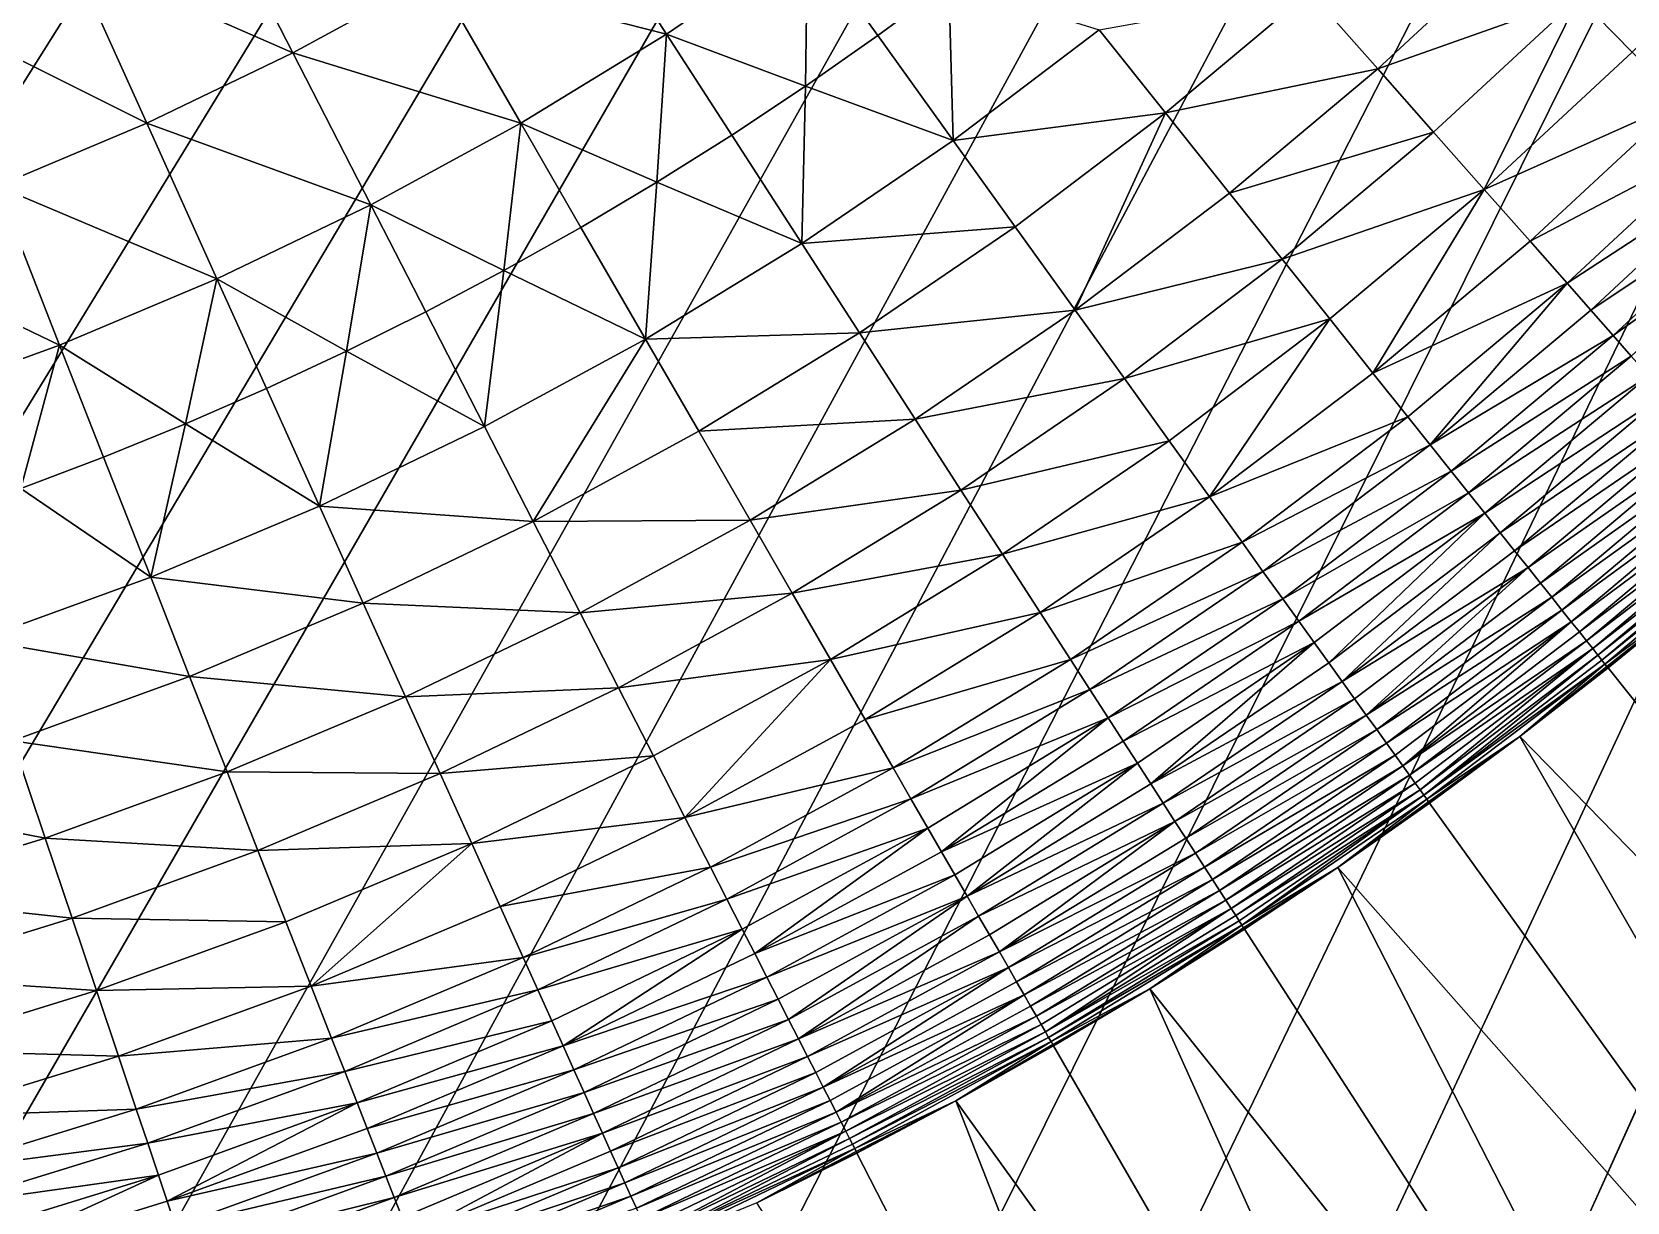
# Model space of a CAD drawing. Header units: millimetres. Extents: x -260 to 430, y -260 to 260.
# Drawn here: x 25.88 to 59.63, y -85.58 to -60.82 of the extents above; entities that cross this region are included whole.
import ezdxf

# ---------------------------------------------------------------- set-up
doc = ezdxf.new("R2010")
doc.units = ezdxf.units.MM
doc.header["$MEASUREMENT"] = 0
doc.layers.add('MESH_3D', color=2, linetype='CONTINUOUS')

msp = doc.modelspace()

# ---------------------------------------------------------------- linework, layer by layer
at = {"layer": 'MESH_3D'}
for points in [[(181.542, 186.125, 2950), (-253.481, -57.855, 2950), (-251.96, -64.157, 2950)], [(181.542, 186.125, 2950), (-251.96, -64.157, 2950), (-250.282, -70.419, 2950)], [(181.542, 186.125, 2950), (-250.282, -70.419, 2950), (-248.449, -76.636, 2950)], [(181.542, 186.125, 2950), (-248.449, -76.636, 2950), (-246.461, -82.807, 2950)], [(181.542, 186.125, 2950), (-246.461, -82.807, 2950), (-244.32, -88.925, 2950)], [(181.542, 186.125, 2950), (-244.32, -88.925, 2950), (-242.027, -94.989, 2950)], [(181.542, 186.125, 2950), (-242.027, -94.989, 2950), (-239.584, -100.993, 2950)], [(181.542, 186.125, 2950), (-239.584, -100.993, 2950), (-236.992, -106.935, 2950)], [(181.542, 186.125, 2950), (-236.992, -106.935, 2950), (-234.252, -112.81, 2950)], [(181.542, 186.125, 2950), (-234.252, -112.81, 2950), (-231.367, -118.615, 2950)], [(181.542, 186.125, 2950), (-231.367, -118.615, 2950), (-228.338, -124.346, 2950)], [(181.542, 186.125, 2950), (-228.338, -124.346, 2950), (-225.167, -130, 2950)], [(181.542, 186.125, 2950), (-225.167, -130, 2950), (-221.856, -135.573, 2950)], [(181.542, 186.125, 2950), (-221.856, -135.573, 2950), (-218.407, -141.062, 2950)], [(181.542, 186.125, 2950), (-218.407, -141.062, 2950), (-214.822, -146.463, 2950)], [(181.542, 186.125, 2950), (-214.822, -146.463, 2950), (-211.104, -151.773, 2950)], [(181.542, 186.125, 2950), (-211.104, -151.773, 2950), (-207.254, -156.989, 2950)], [(181.542, 186.125, 2950), (-207.254, -156.989, 2950), (-203.276, -162.107, 2950)], [(181.542, 186.125, 2950), (-203.276, -162.107, 2950), (-199.172, -167.125, 2950)], [(181.542, 186.125, 2950), (-199.172, -167.125, 2950), (-194.943, -172.038, 2950)], [(181.542, 186.125, 2950), (-194.943, -172.038, 2950), (-190.593, -176.845, 2950)], [(181.542, 186.125, 2950), (-190.593, -176.845, 2950), (-186.125, -181.542, 2950)], [(181.542, 186.125, 2950), (-186.125, -181.542, 2950), (-181.542, -186.125, 2950)], [(181.542, 186.125, 2950), (-181.542, -186.125, 2950), (-176.845, -190.593, 2950)], [(181.542, 186.125, 2950), (-176.845, -190.593, 2950), (-172.038, -194.943, 2950)], [(181.542, 186.125, 2950), (-172.038, -194.943, 2950), (-167.125, -199.172, 2950)], [(181.542, 186.125, 2950), (-167.125, -199.172, 2950), (-162.107, -203.276, 2950)], [(181.542, 186.125, 2950), (-162.107, -203.276, 2950), (-156.989, -207.254, 2950)], [(181.542, 186.125, 2950), (-156.989, -207.254, 2950), (-151.773, -211.104, 2950)], [(181.542, 186.125, 2950), (-151.773, -211.104, 2950), (-146.463, -214.822, 2950)], [(181.542, 186.125, 2950), (-146.463, -214.822, 2950), (-141.062, -218.407, 2950)], [(181.542, 186.125, 2950), (-141.062, -218.407, 2950), (-135.573, -221.856, 2950)], [(181.542, 186.125, 2950), (-135.573, -221.856, 2950), (-130, -225.167, 2950)], [(181.542, 186.125, 2950), (-130, -225.167, 2950), (-124.346, -228.338, 2950)], [(181.542, 186.125, 2950), (-124.346, -228.338, 2950), (-118.615, -231.367, 2950)], [(181.542, 186.125, 2950), (-118.615, -231.367, 2950), (-112.81, -234.252, 2950)], [(181.542, 186.125, 2950), (-112.81, -234.252, 2950), (-106.935, -236.992, 2950)], [(181.542, 186.125, 2950), (-106.935, -236.992, 2950), (-100.993, -239.584, 2950)], [(181.542, 186.125, 2950), (-100.993, -239.584, 2950), (-94.989, -242.027, 2950)], [(181.542, 186.125, 2950), (-94.989, -242.027, 2950), (-88.925, -244.32, 2950)], [(181.542, 186.125, 2950), (-88.925, -244.32, 2950), (-82.807, -246.461, 2950)], [(181.542, 186.125, 2950), (-82.807, -246.461, 2950), (-76.636, -248.449, 2950)], [(181.542, 186.125, 2950), (-76.636, -248.449, 2950), (-70.419, -250.282, 2950)], [(181.542, 186.125, 2950), (-70.419, -250.282, 2950), (-64.157, -251.96, 2950)], [(181.542, 186.125, 2950), (-64.157, -251.96, 2950), (-57.855, -253.481, 2950)], [(181.542, 186.125, 2950), (-57.855, -253.481, 2950), (-51.518, -254.845, 2950)], [(181.542, 186.125, 2950), (-51.518, -254.845, 2950), (-45.149, -256.05, 2950)], [(181.542, 186.125, 2950), (-45.149, -256.05, 2950), (-38.751, -257.096, 2950)], [(181.542, 186.125, 2950), (-38.751, -257.096, 2950), (-32.329, -257.982, 2950)], [(181.542, 186.125, 2950), (-32.329, -257.982, 2950), (-25.888, -258.708, 2950)], [(181.542, 186.125, 2950), (-25.888, -258.708, 2950), (-19.43, -259.273, 2950)], [(181.542, 186.125, 2950), (-19.43, -259.273, 2950), (-12.96, -259.677, 2950)], [(181.542, 186.125, 2950), (-12.96, -259.677, 2950), (-6.482, -259.919, 2950)], [(181.542, 186.125, 2950), (-6.482, -259.919, 2950), (0, -260, 2950)], [(181.542, 186.125, 2950), (0, -260, 2950), (6.482, -259.919, 2950)], [(181.542, 186.125, 2950), (6.482, -259.919, 2950), (12.96, -259.677, 2950)], [(181.542, 186.125, 2950), (12.96, -259.677, 2950), (19.43, -259.273, 2950)], [(181.542, 186.125, 2950), (19.43, -259.273, 2950), (25.888, -258.708, 2950)], [(181.542, 186.125, 2950), (25.888, -258.708, 2950), (32.329, -257.982, 2950)], [(181.542, 186.125, 2950), (32.329, -257.982, 2950), (45.149, -256.05, 2950)], [(181.542, 186.125, 2950), (45.149, -256.05, 2950), (64.157, -251.96, 2950)], [(31.406, -61.26, -32.733), (26.711, -59.197, -34.667), (29.628, -57.792, -34.667)], [(34.421, -59.619, -32.733), (31.406, -61.26, -32.733), (29.628, -57.792, -34.667)], [(39.309, -60.863, -30.723), (34.421, -59.619, -32.733), (37.35, -57.829, -32.733)], [(42.294, -58.828, -30.723), (39.309, -60.863, -30.723), (37.35, -57.829, -32.733)], [(62.718, -58.193, -20.646), (59.739, -61.247, -20.646), (58.609, -60.089, -22.245)], [(42.294, -58.828, -30.723), (42.249, -61.968, -29.155), (39.309, -60.863, -30.723)], [(42.294, -58.828, -30.723), (43.781, -60.895, -29.155), (42.249, -61.968, -29.155)], [(42.294, -58.828, -30.723), (45.285, -59.785, -29.155), (43.781, -60.895, -29.155)], [(57.363, -58.811, -23.852), (54.36, -61.598, -23.852), (52.923, -59.969, -25.632)], [(58.609, -60.089, -22.245), (54.36, -61.598, -23.852), (57.363, -58.811, -23.852)], [(28.314, -62.75, -32.733), (23.727, -60.455, -34.667), (26.711, -59.197, -34.667)], [(31.406, -61.26, -32.733), (28.314, -62.75, -32.733), (26.711, -59.197, -34.667)], [(36.227, -62.746, -30.723), (31.406, -61.26, -32.733), (34.421, -59.619, -32.733)], [(39.309, -60.863, -30.723), (36.227, -62.746, -30.723), (34.421, -59.619, -32.733)], [(45.374, -63.111, -27.31), (43.781, -60.895, -29.155), (45.285, -59.785, -29.155)], [(48.463, -60.771, -27.31), (45.374, -63.111, -27.31), (45.285, -59.785, -29.155)], [(52.923, -59.969, -25.632), (49.868, -62.532, -25.632), (48.463, -60.771, -27.31)], [(54.36, -61.598, -23.852), (49.868, -62.532, -25.632), (52.923, -59.969, -25.632)], [(58.609, -60.089, -22.245), (55.541, -62.935, -22.245), (54.36, -61.598, -23.852)], [(58.609, -60.089, -22.245), (56.612, -64.149, -20.646), (55.541, -62.935, -22.245)], [(59.739, -61.247, -20.646), (56.612, -64.149, -20.646), (58.609, -60.089, -22.245)], [(28.314, -62.75, -32.733), (25.151, -64.083, -32.733), (23.727, -60.455, -34.667)], [(39.309, -60.863, -30.723), (39.108, -63.997, -29.155), (36.227, -62.746, -30.723)], [(39.309, -60.863, -30.723), (40.691, -63.002, -29.155), (39.108, -63.997, -29.155)], [(39.309, -60.863, -30.723), (42.249, -61.968, -29.155), (40.691, -63.002, -29.155)], [(45.374, -63.111, -27.31), (42.249, -61.968, -29.155), (43.781, -60.895, -29.155)], [(49.868, -62.532, -25.632), (45.374, -63.111, -27.31), (48.463, -60.771, -27.31)], [(33.054, -64.474, -30.723), (28.314, -62.75, -32.733), (31.406, -61.26, -32.733)], [(36.227, -62.746, -30.723), (33.054, -64.474, -30.723), (31.406, -61.26, -32.733)], [(60.761, -62.295, -19.056), (56.612, -64.149, -20.646), (59.739, -61.247, -20.646)], [(54.36, -61.598, -23.852), (51.222, -64.231, -23.852), (49.868, -62.532, -25.632)], [(55.541, -62.935, -22.245), (51.222, -64.231, -23.852), (54.36, -61.598, -23.852)], [(42.171, -65.294, -27.31), (40.691, -63.002, -29.155), (42.249, -61.968, -29.155)], [(45.374, -63.111, -27.31), (42.171, -65.294, -27.31), (42.249, -61.968, -29.155)], [(60.761, -62.295, -19.056), (57.58, -65.246, -19.056), (56.612, -64.149, -20.646)], [(61.587, -63.142, -17.643), (57.58, -65.246, -19.056), (60.761, -62.295, -19.056)], [(29.799, -66.042, -30.723), (25.151, -64.083, -32.733), (28.314, -62.75, -32.733)], [(33.054, -64.474, -30.723), (29.799, -66.042, -30.723), (28.314, -62.75, -32.733)], [(36.227, -62.746, -30.723), (35.869, -65.867, -29.155), (33.054, -64.474, -30.723)], [(36.227, -62.746, -30.723), (37.5, -64.952, -29.155), (35.869, -65.867, -29.155)], [(36.227, -62.746, -30.723), (39.108, -63.997, -29.155), (37.5, -64.952, -29.155)], [(49.868, -62.532, -25.632), (46.689, -64.94, -25.632), (45.374, -63.111, -27.31)], [(49.868, -62.532, -25.632), (47.957, -66.704, -23.852), (46.689, -64.94, -25.632)], [(51.222, -64.231, -23.852), (47.957, -66.704, -23.852), (49.868, -62.532, -25.632)], [(42.171, -65.294, -27.31), (39.108, -63.997, -29.155), (40.691, -63.002, -29.155)], [(46.689, -64.94, -25.632), (42.171, -65.294, -27.31), (45.374, -63.111, -27.31)], [(55.541, -62.935, -22.245), (52.335, -65.626, -22.245), (51.222, -64.231, -23.852)], [(56.612, -64.149, -20.646), (52.335, -65.626, -22.245), (55.541, -62.935, -22.245)], [(61.587, -63.142, -17.643), (58.363, -66.134, -17.643), (57.58, -65.246, -19.056)], [(62.115, -63.684, -16.667), (58.363, -66.134, -17.643), (61.587, -63.142, -17.643)], [(62.115, -63.684, -16.667), (58.864, -66.701, -16.667), (58.363, -66.134, -17.643)], [(62.616, -64.197, -15.675), (58.864, -66.701, -16.667), (62.115, -63.684, -16.667)], [(26.47, -67.445, -30.723), (21.925, -65.257, -32.733), (25.151, -64.083, -32.733)], [(29.799, -66.042, -30.723), (26.47, -67.445, -30.723), (25.151, -64.083, -32.733)], [(38.864, -67.315, -27.31), (37.5, -64.952, -29.155), (39.108, -63.997, -29.155)], [(42.171, -65.294, -27.31), (38.864, -67.315, -27.31), (39.108, -63.997, -29.155)], [(52.335, -65.626, -22.245), (47.957, -66.704, -23.852), (51.222, -64.231, -23.852)], [(56.612, -64.149, -20.646), (53.344, -66.891, -20.646), (52.335, -65.626, -22.245)], [(56.612, -64.149, -20.646), (54.256, -68.035, -19.056), (53.344, -66.891, -20.646)], [(57.58, -65.246, -19.056), (54.256, -68.035, -19.056), (56.612, -64.149, -20.646)], [(62.616, -64.197, -15.675), (59.339, -67.239, -15.675), (58.864, -66.701, -16.667)], [(63.023, -64.614, -14.817), (59.339, -67.239, -15.675), (62.616, -64.197, -15.675)], [(33.054, -64.474, -30.723), (32.541, -67.573, -29.155), (29.799, -66.042, -30.723)], [(33.054, -64.474, -30.723), (34.216, -66.74, -29.155), (32.541, -67.573, -29.155)], [(33.054, -64.474, -30.723), (35.869, -65.867, -29.155), (34.216, -66.74, -29.155)], [(63.023, -64.614, -14.817), (59.723, -67.675, -14.817), (59.339, -67.239, -15.675)], [(38.864, -67.315, -27.31), (35.869, -65.867, -29.155), (37.5, -64.952, -29.155)], [(46.689, -64.94, -25.632), (43.394, -67.186, -25.632), (42.171, -65.294, -27.31)], [(47.957, -66.704, -23.852), (43.394, -67.186, -25.632), (46.689, -64.94, -25.632)], [(26.47, -67.445, -30.723), (23.075, -68.68, -30.723), (21.925, -65.257, -32.733)], [(43.394, -67.186, -25.632), (38.864, -67.315, -27.31), (42.171, -65.294, -27.31)], [(58.363, -66.134, -17.643), (54.256, -68.035, -19.056), (57.58, -65.246, -19.056)], [(52.335, -65.626, -22.245), (48.999, -68.153, -22.245), (47.957, -66.704, -23.852)], [(53.344, -66.891, -20.646), (48.999, -68.153, -22.245), (52.335, -65.626, -22.245)], [(29.799, -66.042, -30.723), (29.133, -69.111, -29.155), (26.47, -67.445, -30.723)], [(29.799, -66.042, -30.723), (30.847, -68.363, -29.155), (29.133, -69.111, -29.155)], [(29.799, -66.042, -30.723), (32.541, -67.573, -29.155), (30.847, -68.363, -29.155)], [(35.461, -69.169, -27.31), (34.216, -66.74, -29.155), (35.869, -65.867, -29.155)], [(38.864, -67.315, -27.31), (35.461, -69.169, -27.31), (35.869, -65.867, -29.155)], [(58.363, -66.134, -17.643), (54.994, -68.961, -17.643), (54.256, -68.035, -19.056)], [(58.363, -66.134, -17.643), (55.466, -69.552, -16.667), (54.994, -68.961, -17.643)], [(58.864, -66.701, -16.667), (55.466, -69.552, -16.667), (58.363, -66.134, -17.643)], [(35.461, -69.169, -27.31), (32.541, -67.573, -29.155), (34.216, -66.74, -29.155)], [(47.957, -66.704, -23.852), (44.572, -69.012, -23.852), (43.394, -67.186, -25.632)], [(48.999, -68.153, -22.245), (44.572, -69.012, -23.852), (47.957, -66.704, -23.852)], [(59.339, -67.239, -15.675), (55.466, -69.552, -16.667), (58.864, -66.701, -16.667)], [(53.344, -66.891, -20.646), (49.943, -69.467, -20.646), (48.999, -68.153, -22.245)], [(53.344, -66.891, -20.646), (50.798, -70.655, -19.056), (49.943, -69.467, -20.646)], [(54.256, -68.035, -19.056), (50.798, -70.655, -19.056), (53.344, -66.891, -20.646)], [(26.47, -67.445, -30.723), (25.652, -70.477, -29.155), (23.075, -68.68, -30.723)], [(26.47, -67.445, -30.723), (27.401, -69.816, -29.155), (25.652, -70.477, -29.155)], [(26.47, -67.445, -30.723), (29.133, -69.111, -29.155), (27.401, -69.816, -29.155)], [(38.864, -67.315, -27.31), (36.488, -71.173, -25.632), (35.461, -69.169, -27.31)], [(39.991, -69.266, -25.632), (36.488, -71.173, -25.632), (38.864, -67.315, -27.31)], [(43.394, -67.186, -25.632), (39.991, -69.266, -25.632), (38.864, -67.315, -27.31)], [(44.572, -69.012, -23.852), (39.991, -69.266, -25.632), (43.394, -67.186, -25.632)], [(59.339, -67.239, -15.675), (55.913, -70.113, -15.675), (55.466, -69.552, -16.667)], [(59.723, -67.675, -14.817), (55.913, -70.113, -15.675), (59.339, -67.239, -15.675)], [(31.969, -70.85, -27.31), (30.847, -68.363, -29.155), (32.541, -67.573, -29.155)], [(35.461, -69.169, -27.31), (31.969, -70.85, -27.31), (32.541, -67.573, -29.155)], [(59.723, -67.675, -14.817), (56.276, -70.568, -14.817), (55.913, -70.113, -15.675)], [(60.091, -68.092, -13.942), (56.276, -70.568, -14.817), (59.723, -67.675, -14.817)], [(48.999, -68.153, -22.245), (45.54, -70.51, -22.245), (44.572, -69.012, -23.852)], [(49.943, -69.467, -20.646), (45.54, -70.51, -22.245), (48.999, -68.153, -22.245)], [(54.994, -68.961, -17.643), (50.798, -70.655, -19.056), (54.256, -68.035, -19.056)], [(60.091, -68.092, -13.942), (56.622, -71.002, -13.942), (56.276, -70.568, -14.817)], [(60.439, -68.486, -13.056), (56.622, -71.002, -13.942), (60.091, -68.092, -13.942)], [(31.969, -70.85, -27.31), (29.133, -69.111, -29.155), (30.847, -68.363, -29.155)], [(60.439, -68.486, -13.056), (56.95, -71.413, -13.056), (56.622, -71.002, -13.942)], [(60.761, -68.851, -12.172), (56.95, -71.413, -13.056), (60.439, -68.486, -13.056)], [(60.761, -68.851, -12.172), (57.254, -71.794, -12.172), (56.95, -71.413, -13.056)], [(61.062, -69.192, -11.28), (57.254, -71.794, -12.172), (60.761, -68.851, -12.172)], [(28.398, -72.356, -27.31), (27.401, -69.816, -29.155), (29.133, -69.111, -29.155)], [(31.969, -70.85, -27.31), (28.398, -72.356, -27.31), (29.133, -69.111, -29.155)], [(36.488, -71.173, -25.632), (31.969, -70.85, -27.31), (35.461, -69.169, -27.31)], [(44.572, -69.012, -23.852), (41.077, -71.148, -23.852), (39.991, -69.266, -25.632)], [(45.54, -70.51, -22.245), (41.077, -71.148, -23.852), (44.572, -69.012, -23.852)], [(54.994, -68.961, -17.643), (51.488, -71.616, -17.643), (50.798, -70.655, -19.056)], [(55.466, -69.552, -16.667), (51.488, -71.616, -17.643), (54.994, -68.961, -17.643)], [(41.077, -71.148, -23.852), (36.488, -71.173, -25.632), (39.991, -69.266, -25.632)], [(49.943, -69.467, -20.646), (46.419, -71.87, -20.646), (45.54, -70.51, -22.245)], [(50.798, -70.655, -19.056), (46.419, -71.87, -20.646), (49.943, -69.467, -20.646)], [(61.062, -69.192, -11.28), (57.537, -72.149, -11.28), (57.254, -71.794, -12.172)], [(61.341, -69.507, -10.381), (57.537, -72.149, -11.28), (61.062, -69.192, -11.28)], [(61.341, -69.507, -10.381), (57.8, -72.479, -10.381), (57.537, -72.149, -11.28)], [(61.594, -69.794, -9.487), (57.8, -72.479, -10.381), (61.341, -69.507, -10.381)], [(28.398, -72.356, -27.31), (25.652, -70.477, -29.155), (27.401, -69.816, -29.155)], [(55.466, -69.552, -16.667), (51.93, -72.23, -16.667), (51.488, -71.616, -17.643)], [(55.913, -70.113, -15.675), (51.93, -72.23, -16.667), (55.466, -69.552, -16.667)], [(61.594, -69.794, -9.487), (58.038, -72.778, -9.487), (57.8, -72.479, -10.381)], [(61.825, -70.056, -8.586), (58.038, -72.778, -9.487), (61.594, -69.794, -9.487)], [(55.913, -70.113, -15.675), (52.349, -72.813, -15.675), (51.93, -72.23, -16.667)], [(56.276, -70.568, -14.817), (52.349, -72.813, -15.675), (55.913, -70.113, -15.675)], [(61.825, -70.056, -8.586), (58.256, -73.05, -8.586), (58.038, -72.778, -9.487)], [(62.031, -70.29, -7.688), (58.256, -73.05, -8.586), (61.825, -70.056, -8.586)], [(28.398, -72.356, -27.31), (24.756, -73.681, -27.31), (25.652, -70.477, -29.155)], [(45.54, -70.51, -22.245), (41.969, -72.693, -22.245), (41.077, -71.148, -23.852)], [(46.419, -71.87, -20.646), (41.969, -72.693, -22.245), (45.54, -70.51, -22.245)], [(62.031, -70.29, -7.688), (58.451, -73.295, -7.688), (58.256, -73.05, -8.586)], [(62.215, -70.499, -6.786), (58.451, -73.295, -7.688), (62.031, -70.29, -7.688)], [(62.215, -70.499, -6.786), (58.624, -73.512, -6.786), (58.451, -73.295, -7.688)], [(62.377, -70.682, -5.878), (58.624, -73.512, -6.786), (62.215, -70.499, -6.786)], [(32.895, -72.904, -25.632), (28.398, -72.356, -27.31), (31.969, -70.85, -27.31)], [(36.488, -71.173, -25.632), (32.895, -72.904, -25.632), (31.969, -70.85, -27.31)], [(50.798, -70.655, -19.056), (47.213, -73.099, -19.056), (46.419, -71.87, -20.646)], [(51.488, -71.616, -17.643), (47.213, -73.099, -19.056), (50.798, -70.655, -19.056)], [(56.276, -70.568, -14.817), (52.688, -73.285, -14.817), (52.349, -72.813, -15.675)], [(56.622, -71.002, -13.942), (52.688, -73.285, -14.817), (56.276, -70.568, -14.817)], [(62.377, -70.682, -5.878), (58.776, -73.703, -5.878), (58.624, -73.512, -6.786)], [(62.515, -70.838, -4.973), (58.776, -73.703, -5.878), (62.377, -70.682, -5.878)], [(62.515, -70.838, -4.973), (58.906, -73.866, -4.973), (58.776, -73.703, -5.878)], [(62.63, -70.968, -4.065), (58.906, -73.866, -4.973), (62.515, -70.838, -4.973)], [(37.48, -73.107, -23.852), (32.895, -72.904, -25.632), (36.488, -71.173, -25.632)], [(41.077, -71.148, -23.852), (37.48, -73.107, -23.852), (36.488, -71.173, -25.632)], [(41.969, -72.693, -22.245), (37.48, -73.107, -23.852), (41.077, -71.148, -23.852)], [(56.622, -71.002, -13.942), (53.013, -73.736, -13.942), (52.688, -73.285, -14.817)], [(56.622, -71.002, -13.942), (53.32, -74.163, -13.056), (53.013, -73.736, -13.942)], [(56.95, -71.413, -13.056), (53.32, -74.163, -13.056), (56.622, -71.002, -13.942)], [(62.63, -70.968, -4.065), (59.014, -74.001, -4.065), (58.906, -73.866, -4.973)], [(62.722, -71.072, -3.153), (59.014, -74.001, -4.065), (62.63, -70.968, -4.065)], [(62.722, -71.072, -3.153), (59.101, -74.11, -3.153), (59.014, -74.001, -4.065)], [(62.79, -71.15, -2.245), (59.101, -74.11, -3.153), (62.722, -71.072, -3.153)], [(62.79, -71.15, -2.245), (59.165, -74.191, -2.245), (59.101, -74.11, -3.153)], [(62.79, -71.15, -2.245), (61.065, -72.774), (59.165, -74.191, -2.245)], [(56.95, -71.413, -13.056), (53.604, -74.559, -12.172), (53.32, -74.163, -13.056)], [(57.254, -71.794, -12.172), (53.604, -74.559, -12.172), (56.95, -71.413, -13.056)], [(46.419, -71.87, -20.646), (42.778, -74.094, -20.646), (41.969, -72.693, -22.245)], [(47.213, -73.099, -19.056), (42.778, -74.094, -20.646), (46.419, -71.87, -20.646)], [(51.488, -71.616, -17.643), (47.855, -74.093, -17.643), (47.213, -73.099, -19.056)], [(51.93, -72.23, -16.667), (47.855, -74.093, -17.643), (51.488, -71.616, -17.643)], [(57.537, -72.149, -11.28), (53.604, -74.559, -12.172), (57.254, -71.794, -12.172)], [(57.537, -72.149, -11.28), (53.869, -74.928, -11.28), (53.604, -74.559, -12.172)], [(57.537, -72.149, -11.28), (54.115, -75.27, -10.381), (53.869, -74.928, -11.28)], [(57.8, -72.479, -10.381), (54.115, -75.27, -10.381), (57.537, -72.149, -11.28)], [(29.22, -74.453, -25.632), (24.756, -73.681, -27.31), (28.398, -72.356, -27.31)], [(32.895, -72.904, -25.632), (29.22, -74.453, -25.632), (28.398, -72.356, -27.31)], [(51.93, -72.23, -16.667), (48.265, -74.729, -16.667), (47.855, -74.093, -17.643)], [(52.349, -72.813, -15.675), (48.265, -74.729, -16.667), (51.93, -72.23, -16.667)], [(58.038, -72.778, -9.487), (54.115, -75.27, -10.381), (57.8, -72.479, -10.381)], [(41.969, -72.693, -22.245), (38.294, -74.694, -22.245), (37.48, -73.107, -23.852)], [(42.778, -74.094, -20.646), (38.294, -74.694, -22.245), (41.969, -72.693, -22.245)], [(52.349, -72.813, -15.675), (48.654, -75.332, -15.675), (48.265, -74.729, -16.667)], [(52.688, -73.285, -14.817), (48.654, -75.332, -15.675), (52.349, -72.813, -15.675)], [(58.038, -72.778, -9.487), (54.338, -75.58, -9.487), (54.115, -75.27, -10.381)], [(58.256, -73.05, -8.586), (54.338, -75.58, -9.487), (58.038, -72.778, -9.487)], [(59.208, -74.245, -1.336), (59.165, -74.191, -2.245), (61.065, -72.774)], [(59.229, -74.271, -0.441), (59.208, -74.245, -1.336), (61.065, -72.774)], [(59.229, -74.271, -0.441), (61.065, -72.774), (59.232, -74.274)], [(61.065, -72.774, 2200), (59.232, -74.274, 2200), (59.232, -74.274)], [(61.065, -72.774, 2200), (59.232, -74.274), (61.065, -72.774)], [(73.928, -92.703, 2214.286), (59.232, -74.274, 2200), (61.065, -72.774, 2200)], [(33.789, -74.884, -23.852), (29.22, -74.453, -25.632), (32.895, -72.904, -25.632)], [(37.48, -73.107, -23.852), (33.789, -74.884, -23.852), (32.895, -72.904, -25.632)], [(38.294, -74.694, -22.245), (33.789, -74.884, -23.852), (37.48, -73.107, -23.852)], [(47.213, -73.099, -19.056), (43.51, -75.362, -19.056), (42.778, -74.094, -20.646)], [(47.855, -74.093, -17.643), (43.51, -75.362, -19.056), (47.213, -73.099, -19.056)], [(58.256, -73.05, -8.586), (54.542, -75.863, -8.586), (54.338, -75.58, -9.487)], [(58.451, -73.295, -7.688), (54.542, -75.863, -8.586), (58.256, -73.05, -8.586)], [(52.688, -73.285, -14.817), (48.97, -75.82, -14.817), (48.654, -75.332, -15.675)], [(53.013, -73.736, -13.942), (48.97, -75.82, -14.817), (52.688, -73.285, -14.817)], [(58.451, -73.295, -7.688), (54.724, -76.117, -7.688), (54.542, -75.863, -8.586)], [(58.451, -73.295, -7.688), (54.887, -76.343, -6.786), (54.724, -76.117, -7.688)], [(58.624, -73.512, -6.786), (54.887, -76.343, -6.786), (58.451, -73.295, -7.688)], [(58.776, -73.703, -5.878), (54.887, -76.343, -6.786), (58.624, -73.512, -6.786)], [(29.22, -74.453, -25.632), (25.473, -75.817, -25.632), (24.756, -73.681, -27.31)], [(53.013, -73.736, -13.942), (49.272, -76.287, -13.942), (48.97, -75.82, -14.817)], [(53.013, -73.736, -13.942), (49.557, -76.729, -13.056), (49.272, -76.287, -13.942)], [(53.32, -74.163, -13.056), (49.557, -76.729, -13.056), (53.013, -73.736, -13.942)], [(58.776, -73.703, -5.878), (55.029, -76.541, -5.878), (54.887, -76.343, -6.786)], [(58.906, -73.866, -4.973), (55.029, -76.541, -5.878), (58.776, -73.703, -5.878)], [(58.906, -73.866, -4.973), (55.151, -76.71, -4.973), (55.029, -76.541, -5.878)], [(58.906, -73.866, -4.973), (55.252, -76.851, -4.065), (55.151, -76.71, -4.973)], [(59.014, -74.001, -4.065), (55.252, -76.851, -4.065), (58.906, -73.866, -4.973)], [(42.778, -74.094, -20.646), (39.032, -76.135, -20.646), (38.294, -74.694, -22.245)], [(42.778, -74.094, -20.646), (39.7, -77.437, -19.056), (39.032, -76.135, -20.646)], [(43.51, -75.362, -19.056), (39.7, -77.437, -19.056), (42.778, -74.094, -20.646)], [(47.855, -74.093, -17.643), (44.102, -76.387, -17.643), (43.51, -75.362, -19.056)], [(48.265, -74.729, -16.667), (44.102, -76.387, -17.643), (47.855, -74.093, -17.643)], [(53.604, -74.559, -12.172), (49.557, -76.729, -13.056), (53.32, -74.163, -13.056)], [(59.014, -74.001, -4.065), (55.333, -76.964, -3.153), (55.252, -76.851, -4.065)], [(59.101, -74.11, -3.153), (55.333, -76.964, -3.153), (59.014, -74.001, -4.065)], [(59.165, -74.191, -2.245), (55.333, -76.964, -3.153), (59.101, -74.11, -3.153)], [(59.165, -74.191, -2.245), (55.394, -77.048, -2.245), (55.333, -76.964, -3.153)], [(59.165, -74.191, -2.245), (57.361, -75.728), (55.394, -77.048, -2.245)], [(59.208, -74.245, -1.336), (57.361, -75.728), (59.165, -74.191, -2.245)], [(59.229, -74.271, -0.441), (57.361, -75.728), (59.208, -74.245, -1.336)], [(30.014, -76.475, -23.852), (25.473, -75.817, -25.632), (29.22, -74.453, -25.632)], [(33.789, -74.884, -23.852), (30.014, -76.475, -23.852), (29.22, -74.453, -25.632)], [(53.604, -74.559, -12.172), (49.821, -77.138, -12.172), (49.557, -76.729, -13.056)], [(53.869, -74.928, -11.28), (49.821, -77.138, -12.172), (53.604, -74.559, -12.172)], [(59.229, -74.271, -0.441), (59.232, -74.274), (57.361, -75.728)], [(59.232, -74.274, 2200), (57.361, -75.728), (59.232, -74.274)], [(59.232, -74.274, 2200), (57.361, -75.728, 2200), (57.361, -75.728)], [(73.928, -92.703, 2214.286), (57.361, -75.728, 2200), (59.232, -74.274, 2200)], [(34.523, -76.51, -22.245), (30.014, -76.475, -23.852), (33.789, -74.884, -23.852)], [(38.294, -74.694, -22.245), (34.523, -76.51, -22.245), (33.789, -74.884, -23.852)], [(39.032, -76.135, -20.646), (34.523, -76.51, -22.245), (38.294, -74.694, -22.245)], [(48.265, -74.729, -16.667), (44.48, -77.042, -16.667), (44.102, -76.387, -17.643)], [(48.654, -75.332, -15.675), (44.48, -77.042, -16.667), (48.265, -74.729, -16.667)], [(53.869, -74.928, -11.28), (50.068, -77.52, -11.28), (49.821, -77.138, -12.172)], [(54.115, -75.27, -10.381), (50.068, -77.52, -11.28), (53.869, -74.928, -11.28)], [(44.102, -76.387, -17.643), (39.7, -77.437, -19.056), (43.51, -75.362, -19.056)], [(48.654, -75.332, -15.675), (44.839, -77.663, -15.675), (44.48, -77.042, -16.667)], [(48.654, -75.332, -15.675), (45.13, -78.167, -14.817), (44.839, -77.663, -15.675)], [(48.97, -75.82, -14.817), (45.13, -78.167, -14.817), (48.654, -75.332, -15.675)], [(54.115, -75.27, -10.381), (50.296, -77.873, -10.381), (50.068, -77.52, -11.28)], [(54.338, -75.58, -9.487), (50.296, -77.873, -10.381), (54.115, -75.27, -10.381)], [(54.338, -75.58, -9.487), (50.503, -78.195, -9.487), (50.296, -77.873, -10.381)], [(54.542, -75.863, -8.586), (50.503, -78.195, -9.487), (54.338, -75.58, -9.487)], [(26.165, -77.876, -23.852), (21.662, -76.992, -25.632), (25.473, -75.817, -25.632)], [(30.014, -76.475, -23.852), (26.165, -77.876, -23.852), (25.473, -75.817, -25.632)], [(49.272, -76.287, -13.942), (45.13, -78.167, -14.817), (48.97, -75.82, -14.817)], [(54.542, -75.863, -8.586), (50.693, -78.488, -8.586), (50.503, -78.195, -9.487)], [(54.724, -76.117, -7.688), (50.693, -78.488, -8.586), (54.542, -75.863, -8.586)], [(55.434, -77.104, -1.336), (55.394, -77.048, -2.245), (57.361, -75.728)], [(55.453, -77.131, -0.441), (55.434, -77.104, -1.336), (57.361, -75.728)], [(55.453, -77.131, -0.441), (57.361, -75.728), (55.456, -77.134)], [(57.361, -75.728, 2200), (55.456, -77.134), (57.361, -75.728)], [(57.361, -75.728, 2200), (55.456, -77.134, 2200), (55.456, -77.134)], [(69.215, -96.273, 2214.286), (55.456, -77.134, 2200), (57.361, -75.728, 2200)], [(73.928, -92.703, 2214.286), (69.215, -96.273, 2214.286), (57.361, -75.728, 2200)], [(39.032, -76.135, -20.646), (35.188, -77.986, -20.646), (34.523, -76.51, -22.245)], [(39.7, -77.437, -19.056), (35.188, -77.986, -20.646), (39.032, -76.135, -20.646)], [(54.724, -76.117, -7.688), (50.862, -78.75, -7.688), (50.693, -78.488, -8.586)], [(54.887, -76.343, -6.786), (50.862, -78.75, -7.688), (54.724, -76.117, -7.688)], [(30.666, -78.136, -22.245), (26.165, -77.876, -23.852), (30.014, -76.475, -23.852)], [(34.523, -76.51, -22.245), (30.666, -78.136, -22.245), (30.014, -76.475, -23.852)], [(35.188, -77.986, -20.646), (30.666, -78.136, -22.245), (34.523, -76.51, -22.245)], [(44.102, -76.387, -17.643), (40.24, -78.49, -17.643), (39.7, -77.437, -19.056)], [(44.48, -77.042, -16.667), (40.24, -78.49, -17.643), (44.102, -76.387, -17.643)], [(49.272, -76.287, -13.942), (45.408, -78.648, -13.942), (45.13, -78.167, -14.817)], [(49.272, -76.287, -13.942), (45.67, -79.103, -13.056), (45.408, -78.648, -13.942)], [(49.557, -76.729, -13.056), (45.67, -79.103, -13.056), (49.272, -76.287, -13.942)], [(54.887, -76.343, -6.786), (51.013, -78.984, -6.786), (50.862, -78.75, -7.688)], [(55.029, -76.541, -5.878), (51.013, -78.984, -6.786), (54.887, -76.343, -6.786)], [(55.029, -76.541, -5.878), (51.146, -79.189, -5.878), (51.013, -78.984, -6.786)], [(55.151, -76.71, -4.973), (51.146, -79.189, -5.878), (55.029, -76.541, -5.878)], [(49.821, -77.138, -12.172), (45.67, -79.103, -13.056), (49.557, -76.729, -13.056)], [(55.151, -76.71, -4.973), (51.259, -79.364, -4.973), (51.146, -79.189, -5.878)], [(55.252, -76.851, -4.065), (51.259, -79.364, -4.973), (55.151, -76.71, -4.973)], [(55.252, -76.851, -4.065), (51.353, -79.51, -4.065), (51.259, -79.364, -4.973)], [(55.333, -76.964, -3.153), (51.353, -79.51, -4.065), (55.252, -76.851, -4.065)], [(26.165, -77.876, -23.852), (22.251, -79.084, -23.852), (21.662, -76.992, -25.632)], [(44.48, -77.042, -16.667), (40.585, -79.163, -16.667), (40.24, -78.49, -17.643)], [(44.839, -77.663, -15.675), (40.585, -79.163, -16.667), (44.48, -77.042, -16.667)], [(49.821, -77.138, -12.172), (45.914, -79.525, -12.172), (45.67, -79.103, -13.056)], [(50.068, -77.52, -11.28), (45.914, -79.525, -12.172), (49.821, -77.138, -12.172)], [(55.333, -76.964, -3.153), (51.428, -79.626, -3.153), (51.353, -79.51, -4.065)], [(55.333, -76.964, -3.153), (51.484, -79.713, -2.245), (51.428, -79.626, -3.153)], [(55.394, -77.048, -2.245), (51.484, -79.713, -2.245), (55.333, -76.964, -3.153)], [(55.394, -77.048, -2.245), (53.515, -78.493), (51.484, -79.713, -2.245)], [(55.434, -77.104, -1.336), (53.515, -78.493), (55.394, -77.048, -2.245)], [(55.453, -77.131, -0.441), (53.515, -78.493), (55.434, -77.104, -1.336)], [(55.453, -77.131, -0.441), (55.456, -77.134), (53.515, -78.493)], [(53.515, -78.493, 2200), (53.515, -78.493), (55.456, -77.134)], [(55.456, -77.134, 2200), (53.515, -78.493, 2200), (55.456, -77.134)], [(69.215, -96.273, 2214.286), (53.515, -78.493, 2200), (55.456, -77.134, 2200)], [(39.7, -77.437, -19.056), (35.79, -79.32, -19.056), (35.188, -77.986, -20.646)], [(40.24, -78.49, -17.643), (35.79, -79.32, -19.056), (39.7, -77.437, -19.056)], [(50.068, -77.52, -11.28), (46.141, -79.919, -11.28), (45.914, -79.525, -12.172)], [(50.068, -77.52, -11.28), (46.352, -80.284, -10.381), (46.141, -79.919, -11.28)], [(50.296, -77.873, -10.381), (46.352, -80.284, -10.381), (50.068, -77.52, -11.28)], [(26.733, -79.568, -22.245), (22.251, -79.084, -23.852), (26.165, -77.876, -23.852)], [(30.666, -78.136, -22.245), (26.733, -79.568, -22.245), (26.165, -77.876, -23.852)], [(44.839, -77.663, -15.675), (40.912, -79.802, -15.675), (40.585, -79.163, -16.667)], [(44.839, -77.663, -15.675), (41.177, -80.319, -14.817), (40.912, -79.802, -15.675)], [(45.13, -78.167, -14.817), (41.177, -80.319, -14.817), (44.839, -77.663, -15.675)], [(50.503, -78.195, -9.487), (46.352, -80.284, -10.381), (50.296, -77.873, -10.381)], [(31.257, -79.643, -20.646), (26.733, -79.568, -22.245), (30.666, -78.136, -22.245)], [(35.188, -77.986, -20.646), (31.257, -79.643, -20.646), (30.666, -78.136, -22.245)], [(35.188, -77.986, -20.646), (31.792, -81.005, -19.056), (31.257, -79.643, -20.646)], [(35.79, -79.32, -19.056), (31.792, -81.005, -19.056), (35.188, -77.986, -20.646)], [(45.408, -78.648, -13.942), (41.177, -80.319, -14.817), (45.13, -78.167, -14.817)], [(50.503, -78.195, -9.487), (46.543, -80.615, -9.487), (46.352, -80.284, -10.381)], [(50.693, -78.488, -8.586), (46.543, -80.615, -9.487), (50.503, -78.195, -9.487)], [(40.24, -78.49, -17.643), (36.277, -80.398, -17.643), (35.79, -79.32, -19.056)], [(40.585, -79.163, -16.667), (36.277, -80.398, -17.643), (40.24, -78.49, -17.643)], [(50.693, -78.488, -8.586), (46.718, -80.917, -8.586), (46.543, -80.615, -9.487)], [(50.862, -78.75, -7.688), (46.718, -80.917, -8.586), (50.693, -78.488, -8.586)], [(51.521, -79.771, -1.336), (51.484, -79.713, -2.245), (53.515, -78.493)], [(51.54, -79.799, -0.441), (51.521, -79.771, -1.336), (53.515, -78.493)], [(51.54, -79.799, -0.441), (53.515, -78.493), (51.542, -79.802)], [(53.515, -78.493, 2200), (51.542, -79.802), (53.515, -78.493)], [(53.515, -78.493, 2200), (51.542, -79.802, 2200), (51.542, -79.802)], [(64.33, -99.603, 2214.286), (51.542, -79.802, 2200), (53.515, -78.493, 2200)], [(69.215, -96.273, 2214.286), (64.33, -99.603, 2214.286), (53.515, -78.493, 2200)], [(45.408, -78.648, -13.942), (41.431, -80.814, -13.942), (41.177, -80.319, -14.817)], [(45.67, -79.103, -13.056), (41.431, -80.814, -13.942), (45.408, -78.648, -13.942)], [(50.862, -78.75, -7.688), (46.874, -81.188, -7.688), (46.718, -80.917, -8.586)], [(51.013, -78.984, -6.786), (46.874, -81.188, -7.688), (50.862, -78.75, -7.688)], [(26.733, -79.568, -22.245), (22.734, -80.801, -22.245), (22.251, -79.084, -23.852)], [(40.585, -79.163, -16.667), (36.588, -81.088, -16.667), (36.277, -80.398, -17.643)], [(40.912, -79.802, -15.675), (36.588, -81.088, -16.667), (40.585, -79.163, -16.667)], [(45.67, -79.103, -13.056), (41.671, -81.281, -13.056), (41.431, -80.814, -13.942)], [(45.67, -79.103, -13.056), (41.893, -81.715, -12.172), (41.671, -81.281, -13.056)], [(45.914, -79.525, -12.172), (41.893, -81.715, -12.172), (45.67, -79.103, -13.056)], [(51.013, -78.984, -6.786), (47.013, -81.429, -6.786), (46.874, -81.188, -7.688)], [(51.146, -79.189, -5.878), (47.013, -81.429, -6.786), (51.013, -78.984, -6.786)], [(51.146, -79.189, -5.878), (47.135, -81.64, -5.878), (47.013, -81.429, -6.786)], [(51.259, -79.364, -4.973), (47.135, -81.64, -5.878), (51.146, -79.189, -5.878)], [(27.249, -81.102, -20.646), (22.734, -80.801, -22.245), (26.733, -79.568, -22.245)], [(31.257, -79.643, -20.646), (27.249, -81.102, -20.646), (26.733, -79.568, -22.245)], [(31.792, -81.005, -19.056), (27.249, -81.102, -20.646), (31.257, -79.643, -20.646)], [(36.277, -80.398, -17.643), (31.792, -81.005, -19.056), (35.79, -79.32, -19.056)], [(45.914, -79.525, -12.172), (42.1, -82.12, -11.28), (41.893, -81.715, -12.172)], [(46.141, -79.919, -11.28), (42.1, -82.12, -11.28), (45.914, -79.525, -12.172)], [(51.259, -79.364, -4.973), (47.239, -81.82, -4.973), (47.135, -81.64, -5.878)], [(51.259, -79.364, -4.973), (47.326, -81.971, -4.065), (47.239, -81.82, -4.973)], [(51.353, -79.51, -4.065), (47.326, -81.971, -4.065), (51.259, -79.364, -4.973)], [(51.428, -79.626, -3.153), (47.326, -81.971, -4.065), (51.353, -79.51, -4.065)], [(51.428, -79.626, -3.153), (47.395, -82.091, -3.153), (47.326, -81.971, -4.065)], [(51.484, -79.713, -2.245), (47.395, -82.091, -3.153), (51.428, -79.626, -3.153)], [(40.912, -79.802, -15.675), (36.883, -81.742, -15.675), (36.588, -81.088, -16.667)], [(40.912, -79.802, -15.675), (37.123, -82.272, -14.817), (36.883, -81.742, -15.675)], [(41.177, -80.319, -14.817), (37.123, -82.272, -14.817), (40.912, -79.802, -15.675)], [(46.352, -80.284, -10.381), (42.1, -82.12, -11.28), (46.141, -79.919, -11.28)], [(51.484, -79.713, -2.245), (47.447, -82.18, -2.245), (47.395, -82.091, -3.153)], [(51.484, -79.713, -2.245), (49.536, -81.063), (47.447, -82.18, -2.245)], [(51.521, -79.771, -1.336), (49.536, -81.063), (51.484, -79.713, -2.245)], [(51.54, -79.799, -0.441), (49.536, -81.063), (51.521, -79.771, -1.336)], [(51.54, -79.799, -0.441), (51.542, -79.802), (49.536, -81.063)], [(51.542, -79.802, 2200), (49.536, -81.063), (51.542, -79.802)], [(51.542, -79.802, 2200), (49.536, -81.063, 2200), (49.536, -81.063)], [(64.33, -99.603, 2214.286), (49.536, -81.063, 2200), (51.542, -79.802, 2200)], [(41.431, -80.814, -13.942), (37.123, -82.272, -14.817), (41.177, -80.319, -14.817)], [(46.352, -80.284, -10.381), (42.292, -82.494, -10.381), (42.1, -82.12, -11.28)], [(46.543, -80.615, -9.487), (42.292, -82.494, -10.381), (46.352, -80.284, -10.381)], [(36.277, -80.398, -17.643), (32.224, -82.107, -17.643), (31.792, -81.005, -19.056)], [(36.588, -81.088, -16.667), (32.224, -82.107, -17.643), (36.277, -80.398, -17.643)], [(46.543, -80.615, -9.487), (42.467, -82.835, -9.487), (42.292, -82.494, -10.381)], [(46.543, -80.615, -9.487), (42.626, -83.145, -8.586), (42.467, -82.835, -9.487)], [(46.718, -80.917, -8.586), (42.626, -83.145, -8.586), (46.543, -80.615, -9.487)], [(27.249, -81.102, -20.646), (23.172, -82.359, -20.646), (22.734, -80.801, -22.245)], [(41.431, -80.814, -13.942), (37.351, -82.779, -13.942), (37.123, -82.272, -14.817)], [(41.671, -81.281, -13.056), (37.351, -82.779, -13.942), (41.431, -80.814, -13.942)], [(46.874, -81.188, -7.688), (42.626, -83.145, -8.586), (46.718, -80.917, -8.586)], [(27.715, -82.489, -19.056), (23.172, -82.359, -20.646), (27.249, -81.102, -20.646)], [(31.792, -81.005, -19.056), (27.715, -82.489, -19.056), (27.249, -81.102, -20.646)], [(32.224, -82.107, -17.643), (27.715, -82.489, -19.056), (31.792, -81.005, -19.056)], [(36.588, -81.088, -16.667), (32.501, -82.811, -16.667), (32.224, -82.107, -17.643)], [(36.883, -81.742, -15.675), (32.501, -82.811, -16.667), (36.588, -81.088, -16.667)], [(41.671, -81.281, -13.056), (37.567, -83.258, -13.056), (37.351, -82.779, -13.942)], [(41.893, -81.715, -12.172), (37.567, -83.258, -13.056), (41.671, -81.281, -13.056)], [(46.874, -81.188, -7.688), (42.769, -83.423, -7.688), (42.626, -83.145, -8.586)], [(46.874, -81.188, -7.688), (42.896, -83.671, -6.786), (42.769, -83.423, -7.688)], [(47.013, -81.429, -6.786), (42.896, -83.671, -6.786), (46.874, -81.188, -7.688)], [(47.481, -82.24, -1.336), (47.447, -82.18, -2.245), (49.536, -81.063)], [(47.498, -82.269, -0.441), (47.481, -82.24, -1.336), (49.536, -81.063)], [(47.498, -82.269, -0.441), (49.536, -81.063), (47.5, -82.272)], [(47.5, -82.272, 2200), (47.5, -82.272), (49.536, -81.063)], [(49.536, -81.063, 2200), (47.5, -82.272, 2200), (49.536, -81.063)], [(59.286, -102.686, 2214.286), (47.5, -82.272, 2200), (49.536, -81.063, 2200)], [(64.33, -99.603, 2214.286), (59.286, -102.686, 2214.286), (49.536, -81.063, 2200)], [(47.135, -81.64, -5.878), (42.896, -83.671, -6.786), (47.013, -81.429, -6.786)], [(47.135, -81.64, -5.878), (43.007, -83.888, -5.878), (42.896, -83.671, -6.786)], [(47.239, -81.82, -4.973), (43.007, -83.888, -5.878), (47.135, -81.64, -5.878)], [(36.883, -81.742, -15.675), (32.763, -83.479, -15.675), (32.501, -82.811, -16.667)], [(37.123, -82.272, -14.817), (32.763, -83.479, -15.675), (36.883, -81.742, -15.675)], [(41.893, -81.715, -12.172), (37.768, -83.702, -12.172), (37.567, -83.258, -13.056)], [(42.1, -82.12, -11.28), (37.768, -83.702, -12.172), (41.893, -81.715, -12.172)], [(47.239, -81.82, -4.973), (43.102, -84.073, -4.973), (43.007, -83.888, -5.878)], [(47.326, -81.971, -4.065), (43.102, -84.073, -4.973), (47.239, -81.82, -4.973)], [(47.326, -81.971, -4.065), (43.181, -84.228, -4.065), (43.102, -84.073, -4.973)], [(47.395, -82.091, -3.153), (43.181, -84.228, -4.065), (47.326, -81.971, -4.065)], [(32.224, -82.107, -17.643), (28.092, -83.611, -17.643), (27.715, -82.489, -19.056)], [(32.501, -82.811, -16.667), (28.092, -83.611, -17.643), (32.224, -82.107, -17.643)], [(37.123, -82.272, -14.817), (32.975, -84.02, -14.817), (32.763, -83.479, -15.675)], [(37.351, -82.779, -13.942), (32.975, -84.02, -14.817), (37.123, -82.272, -14.817)], [(42.1, -82.12, -11.28), (37.955, -84.116, -11.28), (37.768, -83.702, -12.172)], [(42.292, -82.494, -10.381), (37.955, -84.116, -11.28), (42.1, -82.12, -11.28)], [(47.395, -82.091, -3.153), (43.244, -84.351, -3.153), (43.181, -84.228, -4.065)], [(47.447, -82.18, -2.245), (43.244, -84.351, -3.153), (47.395, -82.091, -3.153)], [(47.447, -82.18, -2.245), (43.292, -84.443, -2.245), (43.244, -84.351, -3.153)], [(47.447, -82.18, -2.245), (45.434, -83.431), (43.292, -84.443, -2.245)], [(47.481, -82.24, -1.336), (45.434, -83.431), (47.447, -82.18, -2.245)], [(47.498, -82.269, -0.441), (45.434, -83.431), (47.481, -82.24, -1.336)], [(47.498, -82.269, -0.441), (47.5, -82.272), (45.434, -83.431)], [(45.434, -83.431, 2200), (45.434, -83.431), (47.5, -82.272)], [(47.5, -82.272, 2200), (45.434, -83.431, 2200), (47.5, -82.272)], [(59.286, -102.686, 2214.286), (45.434, -83.431, 2200), (47.5, -82.272, 2200)], [(27.715, -82.489, -19.056), (23.569, -83.768, -19.056), (23.172, -82.359, -20.646)], [(28.092, -83.611, -17.643), (23.569, -83.768, -19.056), (27.715, -82.489, -19.056)], [(42.292, -82.494, -10.381), (38.128, -84.5, -10.381), (37.955, -84.116, -11.28)], [(42.467, -82.835, -9.487), (38.128, -84.5, -10.381), (42.292, -82.494, -10.381)], [(32.501, -82.811, -16.667), (28.333, -84.328, -16.667), (28.092, -83.611, -17.643)], [(32.763, -83.479, -15.675), (28.333, -84.328, -16.667), (32.501, -82.811, -16.667)], [(37.351, -82.779, -13.942), (33.179, -84.538, -13.942), (32.975, -84.02, -14.817)], [(37.567, -83.258, -13.056), (33.179, -84.538, -13.942), (37.351, -82.779, -13.942)], [(42.467, -82.835, -9.487), (38.285, -84.848, -9.487), (38.128, -84.5, -10.381)], [(42.626, -83.145, -8.586), (38.285, -84.848, -9.487), (42.467, -82.835, -9.487)], [(37.567, -83.258, -13.056), (33.37, -85.027, -13.056), (33.179, -84.538, -13.942)], [(37.768, -83.702, -12.172), (33.37, -85.027, -13.056), (37.567, -83.258, -13.056)], [(42.626, -83.145, -8.586), (38.429, -85.167, -8.586), (38.285, -84.848, -9.487)], [(42.769, -83.423, -7.688), (38.429, -85.167, -8.586), (42.626, -83.145, -8.586)], [(28.092, -83.611, -17.643), (23.889, -84.907, -17.643), (23.569, -83.768, -19.056)], [(28.333, -84.328, -16.667), (23.889, -84.907, -17.643), (28.092, -83.611, -17.643)], [(32.763, -83.479, -15.675), (28.561, -85.008, -15.675), (28.333, -84.328, -16.667)], [(32.763, -83.479, -15.675), (28.746, -85.559, -14.817), (28.561, -85.008, -15.675)], [(32.975, -84.02, -14.817), (28.746, -85.559, -14.817), (32.763, -83.479, -15.675)], [(42.769, -83.423, -7.688), (38.557, -85.451, -7.688), (38.429, -85.167, -8.586)], [(42.896, -83.671, -6.786), (38.557, -85.451, -7.688), (42.769, -83.423, -7.688)], [(42.896, -83.671, -6.786), (38.672, -85.705, -6.786), (38.557, -85.451, -7.688)], [(43.007, -83.888, -5.878), (38.672, -85.705, -6.786), (42.896, -83.671, -6.786)], [(43.323, -84.504, -1.336), (43.292, -84.443, -2.245), (45.434, -83.431)], [(43.338, -84.534, -0.441), (43.323, -84.504, -1.336), (45.434, -83.431)], [(43.338, -84.534, -0.441), (45.434, -83.431), (43.34, -84.538)], [(45.434, -83.431, 2200), (43.34, -84.538), (45.434, -83.431)], [(45.434, -83.431, 2200), (43.34, -84.538, 2200), (43.34, -84.538)], [(54.094, -105.513, 2214.286), (43.34, -84.538, 2200), (45.434, -83.431, 2200)], [(59.286, -102.686, 2214.286), (54.094, -105.513, 2214.286), (45.434, -83.431, 2200)], [(33.179, -84.538, -13.942), (28.746, -85.559, -14.817), (32.975, -84.02, -14.817)], [(37.768, -83.702, -12.172), (33.549, -85.48, -12.172), (33.37, -85.027, -13.056)], [(37.955, -84.116, -11.28), (33.549, -85.48, -12.172), (37.768, -83.702, -12.172)], [(43.007, -83.888, -5.878), (38.772, -85.928, -5.878), (38.672, -85.705, -6.786)], [(43.102, -84.073, -4.973), (38.772, -85.928, -5.878), (43.007, -83.888, -5.878)], [(28.333, -84.328, -16.667), (24.094, -85.635, -16.667), (23.889, -84.907, -17.643)], [(28.561, -85.008, -15.675), (24.094, -85.635, -16.667), (28.333, -84.328, -16.667)], [(37.955, -84.116, -11.28), (33.715, -85.903, -11.28), (33.549, -85.48, -12.172)], [(37.955, -84.116, -11.28), (33.868, -86.295, -10.381), (33.715, -85.903, -11.28)], [(38.128, -84.5, -10.381), (33.868, -86.295, -10.381), (37.955, -84.116, -11.28)], [(43.102, -84.073, -4.973), (38.858, -86.117, -4.973), (38.772, -85.928, -5.878)], [(43.102, -84.073, -4.973), (38.929, -86.275, -4.065), (38.858, -86.117, -4.973)], [(43.181, -84.228, -4.065), (38.929, -86.275, -4.065), (43.102, -84.073, -4.973)], [(43.181, -84.228, -4.065), (38.986, -86.402, -3.153), (38.929, -86.275, -4.065)], [(43.244, -84.351, -3.153), (38.986, -86.402, -3.153), (43.181, -84.228, -4.065)], [(43.292, -84.443, -2.245), (38.986, -86.402, -3.153), (43.244, -84.351, -3.153)], [(33.179, -84.538, -13.942), (28.923, -86.086, -13.942), (28.746, -85.559, -14.817)], [(33.37, -85.027, -13.056), (28.923, -86.086, -13.942), (33.179, -84.538, -13.942)], [(38.285, -84.848, -9.487), (33.868, -86.295, -10.381), (38.128, -84.5, -10.381)], [(43.292, -84.443, -2.245), (39.029, -86.496, -2.245), (38.986, -86.402, -3.153)], [(43.292, -84.443, -2.245), (41.219, -85.592), (39.029, -86.496, -2.245)], [(43.323, -84.504, -1.336), (41.219, -85.592), (43.292, -84.443, -2.245)], [(43.338, -84.534, -0.441), (41.219, -85.592), (43.323, -84.504, -1.336)], [(43.338, -84.534, -0.441), (43.34, -84.538), (41.219, -85.592)], [(43.34, -84.538, 2200), (41.219, -85.592), (43.34, -84.538)], [(43.34, -84.538, 2200), (41.219, -85.592, 2200), (41.219, -85.592)], [(54.094, -105.513, 2214.286), (41.219, -85.592, 2200), (43.34, -84.538, 2200)], [(28.561, -85.008, -15.675), (24.288, -86.326, -15.675), (24.094, -85.635, -16.667)], [(28.561, -85.008, -15.675), (24.446, -86.886, -14.817), (24.288, -86.326, -15.675)], [(28.746, -85.559, -14.817), (24.446, -86.886, -14.817), (28.561, -85.008, -15.675)], [(33.37, -85.027, -13.056), (29.091, -86.584, -13.056), (28.923, -86.086, -13.942)], [(33.549, -85.48, -12.172), (29.091, -86.584, -13.056), (33.37, -85.027, -13.056)], [(38.285, -84.848, -9.487), (34.008, -86.651, -9.487), (33.868, -86.295, -10.381)], [(38.429, -85.167, -8.586), (34.008, -86.651, -9.487), (38.285, -84.848, -9.487)], [(38.429, -85.167, -8.586), (34.136, -86.976, -8.586), (34.008, -86.651, -9.487)], [(38.557, -85.451, -7.688), (34.136, -86.976, -8.586), (38.429, -85.167, -8.586)], [(28.923, -86.086, -13.942), (24.446, -86.886, -14.817), (28.746, -85.559, -14.817)], [(33.549, -85.48, -12.172), (29.246, -87.046, -12.172), (29.091, -86.584, -13.056)], [(33.715, -85.903, -11.28), (29.246, -87.046, -12.172), (33.549, -85.48, -12.172)], [(38.557, -85.451, -7.688), (34.25, -87.267, -7.688), (34.136, -86.976, -8.586)], [(38.672, -85.705, -6.786), (34.25, -87.267, -7.688), (38.557, -85.451, -7.688)]]:
    msp.add_3dface(points, dxfattribs=at)

doc.saveas('drawing.dxf')
